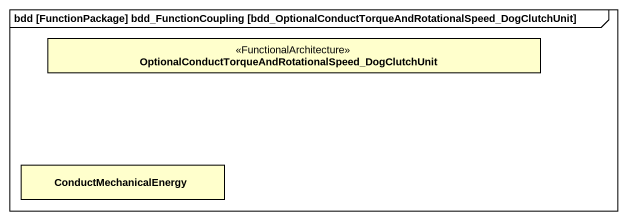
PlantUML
@startuml
mainframe bdd [FunctionPackage] bdd_FunctionCoupling [bdd_OptionalConductTorqueAndRotationalSpeed_DogClutchUnit]
hide circle
hide empty members
class "OptionalConductTorqueAndRotationalSpeed_DogClutchUnit" as OptionalConductTorqueAndRota <<FunctionalArchitecture>>
class ConductMechanicalEnergy
@enduml
